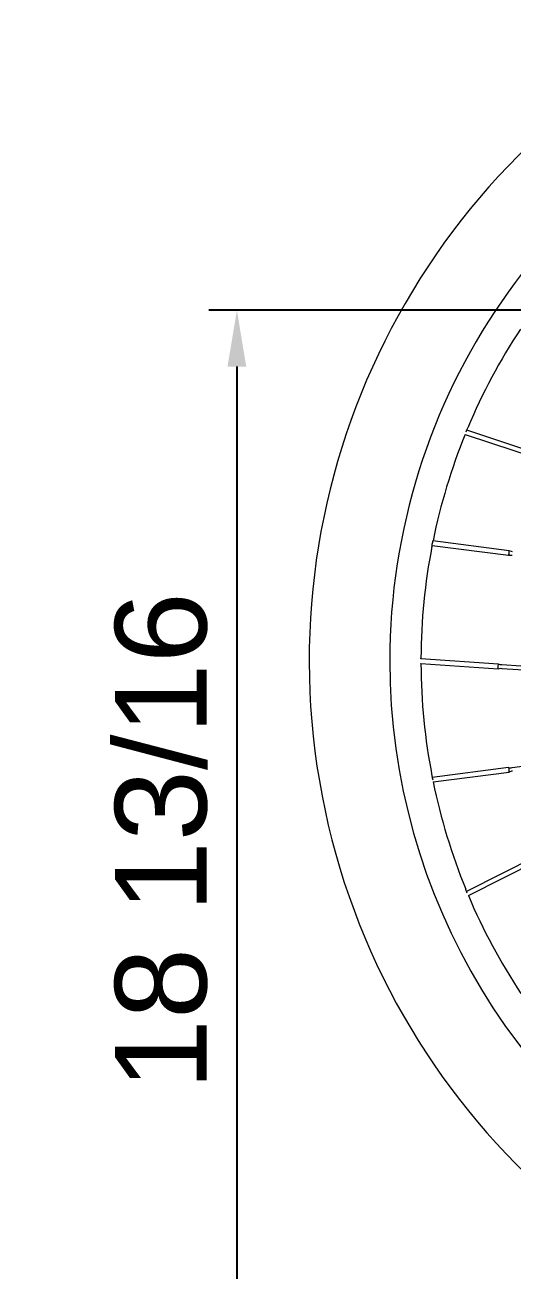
# Model space of a CAD drawing. Header units: inches. Extents: x -8 to 544, y 1 to 138.
# Drawn here: x -5.28 to 3.37, y 94.96 to 117.05 of the extents above; entities that cross this region are included whole.
import ezdxf

# ---------------------------------------------------------------- set-up
doc = ezdxf.new("R2010")
doc.units = ezdxf.units.IN
doc.layers.add('ZANO_R', color=7, linetype='Continuous', lineweight=0)
doc.layers.add('ZANO_W', color=1, linetype='Continuous', lineweight=0)
doc.styles.get("Standard").update_dxf_attribs({"font": 'arial.ttf'})
doc.dimstyles.new('amerykanie', dxfattribs={"dimtxt": 50, "dimasz": 50, "dimexe": 0.5, "dimexo": 0.5, "dimgap": 1, "dimtad": 1, "dimdec": 0, "dimzin": 0, "dimlunit": 5, "dimtxsty": 'Standard', "dimcen": 0.09, "dimclrd": 1, "dimclre": 1, "dimclrt": 1, "dimazin": 0, "dimtfac": 1, "dimtdec": 0, "dimtmove": 0, "dimatfit": 3, "dimfxl": 1, "dimtzin": 0, "dimarcsym": 1})

# ---------------------------------------------------------------- blocks, each defined once
blk = doc.blocks.new('*D412')
at = {"layer": 'ZANO_W', "color": 1, "lineweight": -2}
for p, q in [((19.024, 111.992), (-2.019, 111.992)), ((-1.519, 110.992), (-1.519, 94.154)), ((22.12, 93.154), (-2.019, 93.154))]:
    blk.add_line(p, q, dxfattribs=at)
at = {"layer": 'ZANO_W', "color": 1}
for points in [[(-1.353, 110.992), (-1.686, 110.992), (-1.519, 111.992)], [(-1.686, 94.154), (-1.353, 94.154), (-1.519, 93.154)]]:
    blk.add_solid(points, dxfattribs=at)
at = {"layer": 'ZANO_W', "color": 1, "insert": (-2.86, 102.573), "char_height": 1.625, "attachment_point": 5, "rotation": 90}
blk.add_mtext('18 13/16', dxfattribs=at)

msp = doc.modelspace()

# ---------------------------------------------------------------- linework, layer by layer
at = {"layer": 'ZANO_R'}
for p, q in [((2.53296, 109.79075), (3.84426, 109.35575)), ((3.86944, 109.43164), (2.56194, 109.86539)), ((1.94647, 107.82114), (3.30426, 107.64632)), ((3.31447, 107.72563), (1.96212, 107.89975)), ((3.12536, 105.71338), (1.74767, 105.80804)), ((1.74768, 105.72789), (3.11987, 105.63361)), ((3.18273, 105.63931), (9.59169, 105.19898)), ((9.69706, 105.25186), (3.18685, 105.69914)), ((8.21771, 104.50952), (3.36521, 103.87637)), ((3.30273, 103.8783), (1.94865, 103.70162)), ((1.96576, 103.62321), (3.31308, 103.799)), ((3.7903, 102.29903), (2.55905, 101.68119)), ((2.59134, 101.60793), (3.82617, 102.22756))]:
    msp.add_line(p, q, dxfattribs=at)
at = {"layer": 'ZANO_R', "flags": 128}
for points in [[(2.55095, 109.83777), (2.55108, 109.83813), (2.55673, 109.85275), (2.56311, 109.86824), (2.56952, 109.88287), (2.57514, 109.89506), (2.5792, 109.90351), (2.58106, 109.9073), (2.5809, 109.90698)], [(1.94388, 107.80679), (1.94417, 107.80904), (1.94524, 107.81673), (1.94709, 107.82885), (1.94968, 107.84401), (1.95286, 107.86043), (1.95629, 107.87625), (1.9595, 107.88974), (1.96197, 107.89943), (1.96324, 107.90423), (1.96318, 107.904)], [(3.30473, 107.64531), (3.33857, 107.64991), (3.36675, 107.647)], [(3.37467, 107.70919), (3.35457, 107.71145), (3.31498, 107.72598)], [(1.74748, 105.80805), (1.74751, 105.80869), (1.74798, 105.8169), (1.74817, 105.81979), (1.74799, 105.81706), (1.74799, 105.81702)], [(1.74813, 105.72045), (1.74815, 105.72011), (1.74787, 105.7246), (1.74769, 105.72789)], [(3.11992, 105.63361), (3.11987, 105.63361), (3.11922, 105.6367), (3.11909, 105.6454), (3.11949, 105.65837), (3.12037, 105.67365), (3.12159, 105.6889), (3.12297, 105.70181), (3.12429, 105.71041), (3.12536, 105.71338), (3.12541, 105.71337)], [(3.12, 105.63353), (3.16549, 105.63975), (3.18256, 105.63782)], [(3.18704, 105.70058), (3.15187, 105.7047), (3.12597, 105.7145)], [(2.57082, 101.65391), (2.5649, 101.66722), (2.55843, 101.68266), (2.55254, 101.69766), (2.54777, 101.71052), (2.54452, 101.71975), (2.543, 101.72421), (2.5431, 101.72392)]]:
    msp.add_lwpolyline(points, dxfattribs=at)
at = {"layer": 'ZANO_R'}
for centre, radius, start, end in [((12.43969, 105.76982), 12.67514, 40.060676, 264.472875), ((12.43969, 105.76982), 11.24471, 41.861895, 180), ((12.43969, 105.76982), 10.69164, 146.582267, 157.234999), ((12.43969, 105.76982), 10.69164, 157.908804, 168.485611), ((12.43969, 105.76982), 10.69164, 169.016739, 179.732468), ((3.23641, 107.68548), 0.07834, 330.008818, 359.855009), ((3.23892, 107.70494), 0.07833, 345.467688, 15.318383), ((12.43969, 105.76982), 11.24471, 180, 304.916299), ((12.43969, 105.76982), 10.69164, 180.264568, 190.983612), ((3.22193, 103.82743), 0.09548, 342.676839, 32.18826), ((3.33587, 103.99123), 0.11743, 253.938905, 284.35064), ((2.66233, 103.82559), 0.72441, 187.364838, 193.25668), ((12.43969, 105.76982), 10.69164, 191.582267, 202.23574), ((3.37278, 103.70199), 0.11359, 89.860772, 121.426172), ((12.43969, 105.76982), 10.69164, 202.908804, 213.485837)]:
    msp.add_arc(centre, radius, start, end, dxfattribs=at)

# ---------------------------------------------------------------- dimensions: what is measured, and where the dimension line sits
at = {"layer": 'ZANO_W'}
dim = msp.add_linear_dim(base=(-1.519485, 93.153707), p1=(19.523947, 111.992262), p2=(22.62023, 93.153707), angle=90, dimstyle='amerykanie', override={"dimtxt": 1.625, "dimasz": 1, "dimgap": 0.5, "dimdec": 4, "dimaunit": 1, "dimadec": 1, "dimtdec": 4, "dimtmove": 1, "dimfrac": 2}, dxfattribs=at)
dim.commit()
dim.dimension.update_dxf_attribs({"geometry": '*D412', "text_midpoint": (-2.86025, 102.572985)})

doc.saveas('drawing.dxf')
